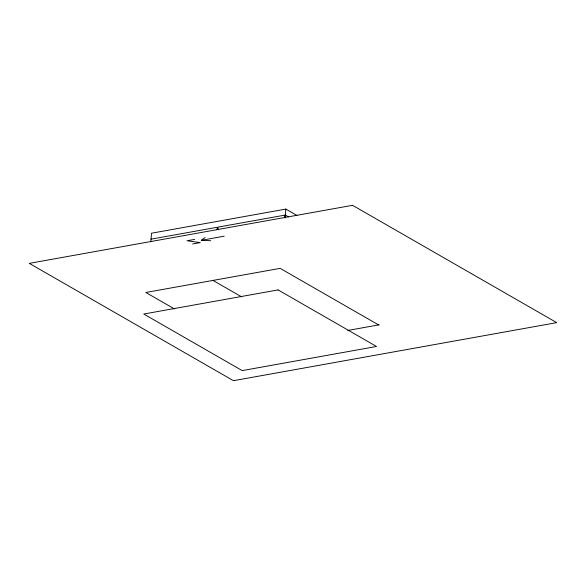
<?xml version="1.0" encoding="UTF-8"?>
<svg xmlns="http://www.w3.org/2000/svg" width="586" height="586" viewBox="0 0 586 586"><rect width="100%" height="100%" fill="white"/><g stroke="black" fill="none" stroke-linecap="round" stroke-linejoin="round"><path stroke-width="0.88" d="M150.785 241.74L151.547 233.206L285.865 209.085L296.977 215.465M217.084 229.793L217.325 227.251L151.042 239.154M217.919 229.639L218.168 227.097L285.214 215.062L284.972 217.604M285.001 218.065L285.865 209.085M285.104 217.618L285.345 215.077L288.517 216.901M210.704 240.729L201.291 240.311L205.107 237.513M194.677 239.388L187.037 240.758L200.273 242.604L192.633 243.974M201.291 240.311L224.204 236.195M347.754 330.46L379.252 324.805M378.585 324.922L280.159 268.359L145.841 292.48L174.416 308.903M212.996 280.416L241.571 296.838M352.56 205.312L29.3 263.363L233.44 380.688L556.7 322.637L352.56 205.312M278.086 289.909L143.76 314.03L242.186 370.601L376.512 346.473L278.086 289.909"/></g></svg>
